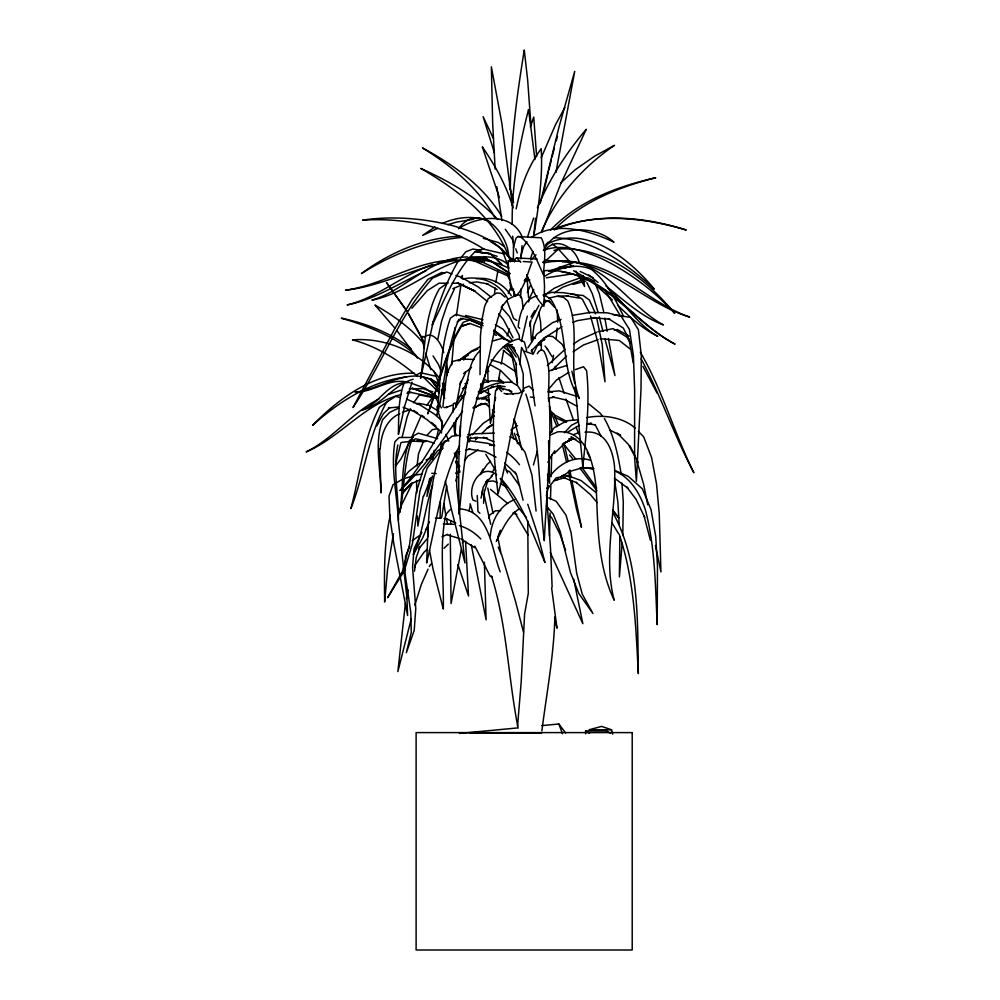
<?xml version="1.0" encoding="UTF-8"?>
<svg xmlns="http://www.w3.org/2000/svg" width="1000" height="1000" viewBox="0 0 1000 1000"><rect width="100%" height="100%" fill="white"/><g stroke="black" fill="none" stroke-linecap="round" stroke-linejoin="round"><path stroke-width="1.5" d="M523.188 389.55L523.25 373.988L517.825 355.562L510.938 345.887M548.725 401.087C547.712 384.625 551.912 366.525 543.975 351.262L541.725 349.738L538.825 351.4L537.3 353.725M541.3 350.075L541.362 342.35M619.825 536.9L619.4 576.912L622.15 543.225M510.337 189.575C510.513 142.725 516.8 96.163 524.275 50L527.7 80.55L530.938 125.113M622.775 535.575L623.3 502.312L621.938 483.075M460.25 436.175L460.425 425.55M440.1 518.375L440.4 501.962M551.675 455.012L551.125 476.7M441.1 449.575L441.25 442.05M427.7 525.5L427.85 536.838M554.862 616.862C553.913 655.188 546.675 693 541.862 730.95M549.5 536.038L550.075 512.987M550.475 499.513L550.875 486.025M450.275 534.237L451.075 603.525L461.375 549.025M450.625 523.787L450.725 520.8M451.712 364.862L454.875 327.775M519.763 364.613L521.562 347.488C532 364.938 531.625 386.362 535.075 405.875M535.575 218.225L533.663 235.925M441.438 433.025L442.1 420.75M442.85 406.938L446.788 373.512L452.625 361.45L461.95 359.113L474.025 359.462M483.562 503.263L484.15 492.713L488.175 479.462M520.95 258.9L521.225 254.3L523.65 246.65L526.938 241.688M456.637 451.525L456.712 485.95L464.975 562.938L450.962 507.512L445.375 481.1M521.1 258.038L522 245.625M520.462 297.688L521.263 288.663M556.213 338.3L557.137 328.088M517.55 726.112L521.2 681.888L524.6 613.975L528.312 593.3L527.762 521M494.487 293.975L495.15 288.05M417.025 466L418.512 453.825L423.6 440.938M446.737 485.812L441.725 517.137M405.412 603.413L397.875 671.587L411.287 618.65M414.5 571.2L416.175 557.812L420.05 546.587L418.787 548.737L426.975 538.925M453.575 425.737L453.963 422.688M456.1 405.925L460.175 384.588M531.912 341.825L534.012 325.45L541 307.475L546.35 300.825M456.362 315.763L461.05 284.275M380.25 448.8C381 434.825 385.913 419.637 399.825 413.688M429.613 478.562L426.9 496.425L432.525 475.925M432.562 459.212L434.212 450.275M495.85 282.238L497.837 271.137M423.2 496.3L417.85 526.175L417.512 515.95M461.987 278.425L462.463 275.5L461 277.975M498.488 380.763L499.975 371.675M495.087 400.55L495.625 397.5M496.95 389.888L497.738 385.312M552.2 362.625L553.513 355.2M533.888 235.375C538.538 206.775 542.913 177.775 541.2 148.725C527.962 166.337 520.487 187.475 516.163 208.9M501.238 364.113L503.675 350.65M397.837 445.012C392.6 469.812 398.837 495.2 398.387 520.262C396.95 494.162 390.6 467.837 394.9 441.763L399.137 437.525L413.025 437.413M528.612 301.913L529.188 298.875L533.812 289.488M490.288 536.6C491.175 521.175 499.562 505.175 514.637 499.65M462.463 543.112L463.025 540.175M406.287 598.862L408.038 589.775M481.675 494.95L483.175 487.3L487.375 479.913M436.613 438.338L438.425 429.387M481.05 498.162L482.725 489.812M485.588 372.962L493.488 335.325L497.887 318.412L502.65 305.788L507.875 299.35L516.938 294.875L519.888 295.138L521.9 298.5L523.2 308.863M521.425 341.5L527.312 316.087M437.812 339.325L441.562 321.275L447.25 304.425L454.375 289.075M400.988 442.6L395.45 464.688M555.938 172.338L574.725 71.325L559.2 126.213L540.275 203.162M494.3 405.125L490.387 423.45L488.275 388.363M485.275 374.487L481.238 392.962L480.625 383.812M546.45 495.438L548.025 488.288L556.075 477.938L567.35 475.462L581.038 480.538L596.375 492.812M402.15 437.1L407.188 416.75L410.238 408.963M393.438 533.763L387.575 569.175L384.65 602.05C384.288 573.05 383.787 543.6 390.337 515.163M460.712 381.438L460.037 384.425L465.25 373.325M543.15 194.213L548.362 171.85M433.413 321.05L420.575 378.35C425.588 348.375 423.738 315.763 439.438 288.725L447.875 282.762M507.062 335.975L509.538 328.925M468.988 510.825L470.45 504.963M548.7 170.362L551.325 160M552.075 157.025L554.325 148.138M430.412 458.237L431.463 454.113M529.6 325.975L531.1 320.125M527.587 236.812L533.625 218.012M455.8 481L456.962 476.613M457.738 473.688L459.3 467.837M556.287 140.825L557.463 136.45M533.425 464.963L537.475 450.75M514.338 262L515.312 258.575L516.9 257.962L537.075 259.037M414.812 605.1L421.438 584.163L428.05 569.188M439.65 451L441.062 446.587M488.688 517.987L489.575 515.2L495.425 510.825L500.75 510.613M398.438 514.663L401.65 504.787L412.55 482.688M432.7 484.825C424.913 507.713 423.25 532.362 413.312 554.612L422.788 537.675L429.325 521.775M530.525 258.788L532.913 251.462M530.375 127.025L533.737 117.062L536.65 156.75M414.462 567.537L415.45 564.612L423.888 552.35L427.062 549.438M440.675 448.237L442.1 444.075L444.65 441.213L447 441.138M541.7 232.188L560.487 184.488L586.25 129.325C566.163 152.875 549.237 179.25 537.4 207.887M411.975 382.2L404.625 406.3L398.4 434.363C398.8 416.987 397.987 398.688 404.412 382.262M541.25 157.738L555.475 124.763L564.837 107.613M520.212 261.35L508.338 260.637C508.05 272.488 509.85 285.637 515.825 296.112C525.15 287.162 527.163 273.562 532.1 262.062L523.188 261.525M541.487 231.5C556.663 196.412 583.062 166.788 614.513 145.312L594.575 156.213L575.138 169.788L560.562 183.038M455.85 404.825L468.237 379.675M423.612 496.375L430.962 477.475M458.888 319.325C445.662 349.55 445.438 383.413 437.163 415.062C440.5 382.713 439.688 349.212 450.387 318.175L455.887 314.375L467.775 317.65L482.975 323.387M457.038 417.938L455.863 420.737L455.125 433.45L456.312 434.375M527.325 292.5L530.112 285.975M411.538 437.812L421.138 415.775M409.787 546.312L405.588 556.15L405.062 573.55L410.775 612.2L411.262 632.463L406.362 652.7L414.212 630.425L415.775 608.5L412.55 567.312L414.038 548.875L421.775 532.4M508.263 293.4L511.012 287.013M468.888 441.287L470.75 437.163M409.613 442L400.825 459.113L395.462 466.175M496.3 541.45C502.362 529.7 507.725 516.312 519.338 508.825M482.938 469.125L480.275 474.625L487.137 464.462L490.55 461.35M533.138 354.125L537.225 345.85L540.938 341.087M543.888 250.338C555.7 224.525 594.738 224.75 614 242.188C589.1 230.4 555.788 220.6 531.1 237.55M444.7 273.375L441.8 272.45L427.987 279.288L411.925 299.725L395.025 328.275L353.013 407.525C381.337 365.487 398.65 316.3 432.587 278.087L446.613 272.013L451.962 273.95M459.6 445.712C441.087 482.125 436.175 523.625 426.613 562.962C428.537 522.65 428.212 480.487 444.188 442.738L451.975 436.188L460.55 435.2M531.812 318.775L538.913 305.3M376.75 426.087L383.35 413.7L389.875 407.575L388.413 407.925L398.9 407M458.537 260.65C446.613 280.663 439.05 302.863 432.212 325.025C444.775 299.662 454.9 271.812 475.275 251.475L482.8 248.925L503.15 253.7M413.512 402.812L419.462 394.963L435.4 398M463.75 360.037L466.025 356.05L471.312 351.138L480.225 346.8M501.587 307.013L503 304.587M460.875 399.963L465.812 392.075M492.438 471.938L495.487 467.113M462.688 324.4C445.062 351.475 439.988 384.363 427.612 413.875C439.487 383.425 445.138 349.988 463.212 322.325L470.275 319.862L483.113 325.75M427.137 435.112L432.275 429.688L436.763 428.875M527.825 347.912L536.888 334.15L552.55 322.675L561.075 319.413M426.788 405.387L432.638 397.113M530.825 260.025L536.013 254.85M462.638 410.962C443.762 439.025 424.812 467.35 399.95 490.562C426.337 461.463 442 424.975 465.062 393.55M429.25 566.462L430.95 564.113M546.788 488.363L548.488 486.012M464.475 460.825L467.912 456.163L478 449.925M547.362 480.075C556.1 465.812 572.962 454.513 590.075 460.188M549.788 433.525L554.3 427.612L567.038 420.737L578.413 419.738M442.212 448.512L427.2 468L419.925 491.062L412.45 543.638L404.2 571.013L387.587 597.7L402.413 571.388L409.588 544.438L416.138 492.7L423.137 469.975L437.688 450.712L443.162 448.088M404.738 476.337L408.663 471.525L417.463 464.562L422.362 461.887M460.375 258.425L465.887 251.737L472.837 249.062L481.025 250.325M548.325 389.538L556.6 379.938L568.787 372.388M465.637 371.6L463.8 373.7L471.5 367.475M411.912 308.238L427.312 290.613L439.012 283.188L447.863 283.212M545.438 245.162L548.112 242.113M401.737 494.4L411.35 483.663L420.45 479.7M450.337 509.513L445.838 514.325C439.275 545.425 443.988 577.537 443.3 609.062L433.088 569.275L429.45 550.075M564.412 432.75L571.45 425.275L578.3 421.8M472.35 434.75L483.212 423.325L494.387 416.075M480.175 350.637C468.363 361.287 468.713 378.8 464.575 393.075C457.788 433.075 458.387 473.837 459.188 514.263C463.675 467.863 467.388 420.35 484.637 376.575C490.55 360.7 500.875 343.363 518.4 338.938L524.438 342.1L526.638 350.425M487 481.475L492.337 475.925M531.175 351L543.387 338.65L562.087 326.637M475.387 439.988L477.5 437.875M481.737 433.65L487.025 428.363L493.35 424.237M403.812 491.1L411.35 483.663M551.775 370.538L566.587 356.075M554.25 453.562L565.825 442.262L573.112 438.6L568.763 439L575.9 439.087M444.025 548.288L448.338 544.1M550.562 230.062C578.2 200.938 617.362 186.412 655.738 177.725C618.7 187.075 581.287 201.938 554.263 229.838M404.9 490.075L412.525 482.812M547.275 365.588L564.725 349.688M459.4 360.662L463.537 356.725L471.312 351.838M543.837 262.625L558.275 249.112C605.163 245.837 646.3 279.188 674.675 313.35C653.5 290.275 628.013 271.075 599.65 257.725C582.25 250.475 561.912 243.175 543.362 250.463M545.125 250.138C556.838 235.35 575.925 248.4 579.425 263.163M491.188 475.975L493.275 474.162M542.975 262.438L545.337 260.438L556.525 261.05M542.987 262.337L545.337 260.438M518.025 236.55L520.438 236.812C532.463 245.987 537.112 261.65 543.5 274.8C543.913 262.725 547.15 248.938 541.25 237.812L518.025 236.55L516.025 238.1L513.513 247.262L513.3 261.2M425.475 529.663L427.938 527.837M387.725 401.262L379.35 407.337C363.363 438.938 359.938 474.787 350.863 508.638C364.637 473.8 368.312 435.312 386.55 402.225L395.588 396.375L399.862 397.45M412.188 540.688L419.075 535.812M543.962 295.525L554.338 288.2L566.975 282.6L579.587 278.05L583.538 279.95M467 437.125L471.575 433.913L494.338 433.1M524.212 280.75L527.9 278.175M511.087 429.988L517.513 425.588M554.325 292.887L562.525 287.312L587.9 277.825L594.1 281.125L599.325 293.6L603.787 312.262M555.887 480.45L558.312 478.85M560.75 477.238L569.275 471.613L582.5 467.725L593.275 468.625M573.075 351.812L583.438 344.988L598.1 339.625M539.987 342.537L544.925 339.312L542.875 340.262M573.737 343.775L580.188 339.55L596.587 332.35M547.1 244.088C586.388 223.438 630.45 259.9 654.3 289.125C626.663 263.587 592.6 238.55 553.562 237.688M492.188 424.875L487.188 428.062L492.35 424.787M457.975 360.875L468.5 355.012M478.3 392C487.8 384.85 500.213 381.463 512.038 382.337L517.7 385.8L521.812 392.175M457.175 321.863L462.975 318.325M482.6 398.237L490.087 394.275M474.925 407.525L481.825 403.488L480.025 404.338L487.1 403.725M567.888 431.987L579.312 425.325M434.95 226.975L422.638 235.387L437.825 228.312M473.825 408.1L479.2 405.15L486.1 403.462M426.05 459.888L432.887 457.375M544.9 276.163C558.5 267.775 576.275 262.538 591.538 269.5C606.812 281.55 615.375 299.513 623.688 316.65M452.062 405.2L446.337 407.5L447.113 407.337L444.075 407.562M544.087 338.013L547.962 335.925L552.825 336.55L562.188 344.338L564.637 349.288M410.062 441.75L415.575 438.812L426.175 441.025M412.025 439.062L409.513 440.387C400.938 463.275 403.387 488.387 399.875 512.263C404.862 487 403.638 460.262 413.212 436.075L418.325 433.162L437.675 438.688M479.625 393.663L493.575 386.337L490.95 387.638L499.925 385.5M480.962 398.825L483.55 397.463M462.587 388.612L466.15 386.75M562.212 444.225L573.112 438.6M416.163 374.975L420.75 372.75L435.125 376.062M524.163 390.712L518.65 393.387L506.587 394.087M378.925 398.988C351.838 412.6 333.438 438.6 306.15 451.912C340.562 437.275 364.087 403.888 401.275 394.5M425.9 270.95C399.775 282.6 375.588 299.438 347.088 304.938C378.263 297.525 402.537 274.587 432.625 264.525M399.45 407.738L389.85 412.25L382.775 419.487C373.925 443.038 380.688 468.537 380.988 492.9L379.712 448.638M565.825 442.262L573.587 438.638M441.938 536.862L447.537 534.288M549.788 435.275L557.7 431.838C588.2 429.663 594.163 467.1 596.325 490.037C597.863 527.325 597.888 565.812 614.212 600.262C602.663 556.025 616.8 511.15 614.513 466.5C612.85 449.712 605.413 429.738 585.013 432.25M472.612 351.275L477.8 349.062M555.725 228.388C597.337 212.5 644.362 217.55 686.25 230.012C644.237 216.762 596.325 211.9 554.888 229.575M452.788 288.7L463.525 284.225M442.287 223.388C457.175 216.887 474.988 214.925 490.1 221.788M573.013 322.325L577.1 320.712L595.15 317.688L593.3 317.65L610.087 319.337L608.387 318.637L623.325 328.075L629.462 340.462M549.05 370.913L566.888 365.487M513.675 289.088L511.1 290.038L509.963 282.638M575.363 369.625L583.488 366.725L586.587 370.637C590.15 402.65 586.025 434.95 582.825 466.838L575.188 387.275M402.525 412.325L411 409.338M528.162 278.412L525.262 279.425L525.938 279.513M548.525 271.325L574.7 262.2C619.35 265.538 649.1 303.375 689.65 317.038C640.225 302.413 599.913 251.012 544.15 262.875M388.525 394.4L400.55 390.262M469.675 323.537L462.3 326.037L469.925 323.462L481.85 327.912M437.887 405.513L436.875 406.863L437.65 410.188L442.925 426.325M553.913 250.5L558.275 249.112M458.988 396.75L464.862 394.938M543.062 294.95L551.725 292.35L563.038 292.663L575.3 294.488L582.425 299.325L589.55 313.163M447.85 224.675L456.55 222.087L473.713 219.237M525.188 281.075L529.637 279.788M543.513 302.262L548.987 300.675M464.975 383.688L467.55 382.95M529.475 279.725L524.987 281L529.562 280.325M413.125 379.225C393.562 384.75 382.275 405.087 362.287 409.95C379.288 404.288 387.25 381.838 407.325 382.7M554.163 480.7L564.925 477.675L564.225 477.875L576.638 482.675L576.075 482.312L590.413 494.575L597.125 502.625M492.512 341.05L502.312 338.312L511.225 341.488M550.363 271.112L560.75 268.238L573.4 266.3M561.675 475.838L564.562 475.062L568.7 476.725M614.388 330.312L617.388 329.525L629.113 336.138M573.088 284.375L585.887 281.05M537.175 295.963C523.387 298.738 519.4 314.988 518.2 327.038L519.738 328.263M455.525 452.725L459.85 451.637M465.613 450.188L469.938 449.1L468.875 449.062L485.337 451.637L496.012 457.15M549.113 298.1L556.962 296.2L563.475 297.337L567.762 300.95C581.538 331.763 566.613 367.175 579.4 398.525C559.163 368.862 569.725 329.663 551.163 299.713L546.487 296.325L543.9 295.887M483.387 382.738L491.675 380.75L499.387 381.15L503.038 383.038M438.225 262.6L456.637 258.788M503.963 346.987L506.825 346.3M476.275 399.075L480.412 398.1L485.725 399.012L489.075 401.825M455.562 473.125L460.087 472.088M456.087 261.325L458.95 260.663M543.475 295.613L545.95 295.05M554.087 261.475C601.85 254.725 626.613 305.287 663.462 324.925C641.375 316.788 624.175 300.25 605.938 286.012M486.388 400.438L489.137 399.812M597.95 331.75L613.062 328.638L626.575 336.863L630.862 343.338M481.975 398.938L487.388 397.837M406.9 393.212L411.188 392.375M409.2 388.725L422.925 388.638L432.887 391.887M572.475 315.35L590.062 312.45L607.525 312.85L621.237 316.35L629.462 329.513L633.425 355.725L634.612 389.5L634.6 457.825L636.388 481.425L641.012 389.175L641.3 355.5L638.4 329.725L630.75 317.438L612.775 314.587M517.3 443.55L520.3 443.062M587.188 424.038L591.525 423.363L587.812 423.587L594.875 424.9M546.3 277.812L572.175 273.925C614.15 285.087 637.95 324.9 675.113 344.162C631.15 321.388 600.05 267.663 545.1 270.6M505.1 345.712L512.312 344.637L509.538 344.913M421.838 474.113L414.75 475.15L402.325 479.338L393.038 484.675L389.025 496.15L389.837 517.112L393.787 543.538L407.6 615.513L406.938 597.463L398.288 520.65M548.237 398.15L554.312 397.3L552.45 396.925L565 399.775L577.175 406.3M467.738 438.825L477.762 437.425M489.938 445.062L494.25 444.475M462.375 237.375C426.375 240.675 391.812 254.325 361.425 273.575C389.95 252.338 424.525 237.438 460.363 236.188M469.275 282.787L476.838 281.925L488 283.962L486.6 283.6L497.113 289.438M485.913 481.725L493.088 480.913L497.45 482.587M466.262 259.675L472.15 259.012M476.3 278.75C490.213 276.475 503.85 284.025 511.275 295.675M416.275 403.7L419.1 403.387L429.038 405.4L438.975 411.425M586.525 417.625C602.962 414.425 622.35 416.912 635.212 428.062M406.75 376.9C370.938 381.163 338.85 401.587 312.562 425.35C339.225 398.1 374.637 372 414.438 373.225M467.65 256.938C430.275 257.15 405.788 290.125 371.9 300.138C403.45 294.012 427.85 270.963 458.013 261.212C473.675 257.175 492.987 252.887 506.925 263.575M462.463 279.05C479.95 275.062 499.5 282.65 507.788 298.95M401.887 442.325L413.925 441.112M459.438 733.462L516.925 727.987M541.775 725.625L558.875 723.988L565.588 732.9M547.9 391.9L559.225 390.85L574.587 395.688M559.05 267.2L566.3 267.738M435.387 518.15L441.238 518.275M508.675 268.113C454.725 241.137 399.363 284.7 345.575 290.175C383.888 284.925 417.137 259.562 456.675 260.087M461.175 259.938L465.662 259.788M558.013 296.038L568.088 295.963L566.512 295.925L579.038 298.05M550.163 271.25L554.738 271.238M611.538 729.788L589.087 729.788L601.613 726.4L611.538 729.788L612.725 734.225M585.575 733.85L585.575 730.95L606.525 730.95L610.487 733.25M469.663 733.125L541.475 733.125M452.287 283.225L458.2 283.238L475.112 291.212L457.362 282.825L474.275 290.85L487.587 301.6M526.525 279.462L527.5 279.462M562.463 261.95L574.7 262.2M480.863 218.725L483.913 218.787M467.825 434.588L470.95 434.688M417.25 440.5L420.163 440.575M443.325 524.012L453.738 524.312M413.275 441.188L424.875 441.712M481.037 258.975L484.012 259.125M468.462 257.7L480.7 258.337L489.025 260.675M474.675 437.488L487.362 438.225L484.65 437.587M537.688 344.75L540.763 344.925M431.825 473.275L436.188 473.587M581.312 467.675L593.612 468.663M582.5 467.725L593.737 468.675M470.412 256.65L482.212 257.738L489.012 260.113M525.325 279.163L526.275 279.25M467.075 259.925L484.087 262.275M600.237 338.688L619.338 340.487L630.375 349.175M570.662 294.175L583.15 295.512L589.438 300.05L595.55 313.8M443.988 518.575L446.737 518.862L455.775 523.088M475.262 251.762L489.162 253.487L477.262 251.988L486.9 253.137L497.125 256.3M439.775 386.413C414.738 361.325 382.663 389.3 355.075 392.225C373.938 392.475 390.312 376.438 409.963 382.837M483.275 238.3L498.263 242.475L504.35 246.525M497.6 385.637L505.138 386.675M530.375 396.987L533.888 397.463M460.363 508.938C489.925 511.275 491.737 550.438 500.2 571.838M469.6 440.775L487.612 443.338A61.363 60.5 -63.2 0 1 494.712 445.737M538.425 343.062L541.188 343.462M460.325 318.337L468.775 319.775M424.05 377.6L430.662 378.913L436.662 382.4M560.75 271.525L572.175 273.925M531.3 353.575L524.7 351.163M407.975 391.812L437.688 398.025M465.412 315.462L483.025 319.762M475.975 501.175L472.987 500.087C467.088 485.812 481.325 462.587 496.65 474.825M411.262 383.188L425.55 388.45L436.213 396.4M492.262 576.888L490.25 576.35L474.825 546.112M504.075 393.363L507.038 394.175M497.388 386.825L511.788 391.35M491.112 359.925L503.612 363.675L515.125 371.3M447.225 534.775L459.725 538.638M425.775 440.525L434.2 443.162M548.312 390.938L552.463 392.312M489.625 444.75L491.85 445.513M437.7 397.15L412.088 388.212L436.413 396.912M455.962 275.4L461.312 277.35L478.225 286.938L491.425 297.35M544.375 299.9L550.75 302.25M580.125 271.438L593.125 277.675M563.062 266.562L565.675 267.55M512.95 512.962L516.888 514.462M403.113 407.3L413.825 411.4L427.475 419.938L440.163 431.012M500.363 483.7L507.062 487.312M470.938 320.588L481.938 325.15M483.3 437.275L493.837 441.75M568.787 264.363L574.012 266.588M554.275 417.188L566.225 422.362M614.7 470.412L628.288 476.375L642.325 488.812L651.062 509.7L655.713 536.4L657.475 566.225L657.2 624.712C655.35 586.275 655.238 547.312 645.375 509.837C640.113 493.9 631.087 478.125 615.112 471.075M506.275 470.25L509.7 471.75L519.637 485.863M407 399.25L420.588 405.3L434.625 414.25L441 420.025M468.338 258.25L508.938 276.413M548.675 497.887L556.163 501.287L566.038 515.188L571.087 532.663L576.7 573.375L582.25 594.138L592.95 613.513L578.875 593.625L570.487 572.6L560.275 531.725L553.237 514.175L546.35 505.962M506.788 344.45L514.212 347.837M509.938 436.737L515.375 439.225L525.05 452.212L532 475.262L536.087 511.05M516.825 320.4L513.587 318.438L507.1 301.087M477.2 259.613L509.312 274.962M609.612 430.025L620.625 435.387L618.3 433.825M573.288 438.075L570.938 436.912L580.138 442.9M493.975 331.012L497.962 333.025L508.462 341.325M483.787 390.838L489.738 394.387M566.725 421.438L552.7 413.9M493.663 331.375L504.738 339.425M493.675 333.988L496.3 335.387M573.562 270.738L586.85 278.325M490.025 364.525L500.588 370.45L512.188 382.225M483.875 378.95L488.988 381.812M585.575 730.95L589.538 733.25M495.375 324.712L503.025 329.225L512.375 340.375M484.6 260.712L480.7 258.337L484.675 260.8M533.1 337.038L535.375 338.425M413.612 410.513L417.587 412.938M421.55 415.363L424.2 416.975M486.438 370.012L488.837 371.488M461.112 539.062L474.675 547.688M490.275 241.388L499.288 247.125L505.312 254.013M509.787 273.225L490.775 260.963L510 273.825M476.987 397.45L479.338 399.025M411.025 348.725C390.763 332.875 366.337 323.363 341.3 318.175C368.175 325.988 395.25 336.65 416.25 355.637M484.275 249.312C448.575 226.537 404.65 217.512 362.638 220.113C392.475 215.787 423.062 218.263 452.25 225.538C474.4 232.037 499.038 240.725 511.962 261.163M483.988 256.75L490.312 261.163M479.925 513.212L477.987 511.538L477.25 495.525M503.1 346.887L510.062 351.875M506.987 255.375L514.087 260.487M594.113 283.575L612.487 300.05M490.487 489.312L507.688 503.462M614.3 478.062L627.888 488.225L626.737 486.975L636.15 499.425L644.725 517.463M498.5 378.175L504.012 382.85M552.312 244.037L557.038 247.688M503.275 350.238L512.125 357.463M588.763 275L598.038 282.475M588.962 404.025L600.188 413.237L602.712 416.425M550.612 411.2L553.987 413.988L558.538 425.438M431.4 422.362L435.962 426.138M516.9 257.962L520.775 262.25M497.688 385.337L503.175 389.9M484.9 403.288L489.175 406.875M516.712 434.288L519.038 436.25M504.95 297.075L500.725 293.363L496.538 293.025L488.275 298.65L484.712 305.963L482.113 318.962L480.45 335.913L480.012 374.663M417 376.012C398.237 359.95 376.575 346.112 352.475 339.875C385.175 337.325 420.062 351.737 439.588 378.45M490.025 253.3L495.425 258.3M504.65 463.062L515.675 473.55M497.837 219.55C476.613 196.675 448.963 181.15 420.788 168.438C456.688 189.137 492.887 215.987 508.512 255.825M501.637 264.125L495.163 257.825L501.625 264.45M617.775 305.238C629.825 317.137 642.463 328.775 657.8 336.337C637.463 324.613 625.15 303.775 608.05 288.288M492.4 409.9L494.562 412.038M423.3 377L439.462 393M558.025 248.675L568.8 260.613M457.25 451.662L459.288 453.713M617.15 433.038L628.263 444.25L638.375 462.612M533.138 390.163L529.15 386.125L524.075 388.137C510.575 421.95 508.013 458.925 498.038 493.812C493.812 459.688 491.312 424.888 495.637 390.65L498.137 387.562L501.637 391.538M493.913 330.012L498.888 335.125M455.887 462.225L459.825 466.35M638.387 431.375L643.688 436.887L651.6 457.537L656.55 484.038L659.25 513.713L660.938 571.912L655.387 545.425M434.125 394L437.212 397.287M508.338 260.637L509.15 261.525M548.362 300.45L554.637 307.375M549.862 515.688L551.812 517.875L559.875 534.05L565.55 550.237M501.2 307.162L509.425 316.462L519.113 335.163L519.487 338.1M509.137 389.925L513.025 394.387M423.312 343.062C410.037 327.212 392.8 315.2 374.95 305.038L395.025 328.263M612.825 510.938L618.85 517.962L612.638 509.888M501.163 478.862C522.45 502.612 532.55 533.763 544.975 562.537L537.6 534.225L527.775 504.263M498.612 313.812L503.4 319.513L513.05 337.775M439.212 389.775L430.525 379.4L439.475 391.225M569.6 454.963L572.575 458.562M526.475 517.6L518.975 508.325L500.188 478.338M563.475 443.8L575.625 458.875M396.95 330.675L417.45 358.038M604.4 418.55C614 435.4 618.112 455.087 621.15 474.137M432.475 381.225L430.662 378.913L432.438 381.438M579.913 468.075L596.888 490.688M545.037 346L547.587 349.4M604.7 289.675L620.4 315.863M581.788 467.362L596.75 488.1M513.75 420.462L516.263 424M505.288 229.225L512.3 239.288L514.288 244.75M507.812 344.675L516.237 357.05M512.863 347.025L515.3 350.613M406.637 310.863L386.525 282.625L406.85 310.812M485.788 454.35L495.788 470.7M640.275 352.15C662.575 390.188 674.262 433.338 693.85 472.75C674.25 435.75 660.888 395.825 641.15 358.875M514.438 511.925L528.05 535M433.325 393.612L441.375 407.938M433.038 355.925L438.462 364.525L441.287 371.75M547.337 349.087L551.987 356.538M575.938 271.062L584.6 286.55L583.013 275.6M612.163 523.125L618.375 533.413M517.575 383.038L512.225 357.3L506.438 345.487M408.363 313.35L422.175 338.75M408.225 313.525L423.537 341.3M443.387 382.35L445.462 385.85M495.112 217.95C478.45 188.125 451.25 165.6 422.488 147.925C453.237 164.613 483.488 185.825 501.7 216.375M442.413 383.612L445.238 390.363M642.875 366.3L657.1 393.15M595.037 424.487L601.05 436.163M612.562 511.95C639.538 560.875 637.463 619.338 638.325 673.612C635.837 626.812 634.288 578.987 619.188 534.188M550.262 552.45L582.837 623.688L573.737 579.237M629.925 445.775L635.288 456.413M454.325 453.2L456.912 458.363L456.375 451.463M522.55 237.875C512.737 211.462 477.6 215.75 458.488 228.75C479.087 200.662 508.837 233.162 508.75 257.887M586.85 282.6L592.312 293.688L598.125 312.438M515.112 472.013L517.038 476.087L523.1 500.175M525.85 394.012C541.275 440.975 538.538 492.038 544.288 540.7C546.525 493.488 551.663 446 549.212 398.762M587.163 452.075L589.75 457.612M507.088 274.2L509.513 279.675M511.225 352.7L516.525 364.738M455.538 461.4L459.738 471.112M448.775 441.15L445.975 434.338M456.488 460.688L459.338 467.488M498.237 547.087L501.2 554.263L497.675 536.562M526.737 274.662C531.55 285.6 534.812 298 543.938 306.262L544.538 286.65L543.638 270.475M550.825 411.562L556.975 426.662M493.413 138.475L483.137 116.713L494.438 152.85M504.75 466.163L507.55 473.1M434.1 371.325L439.663 385.55M441.337 389.812L444.675 398.35M573.525 420.25L566.013 399.087M576.125 427.163L578.725 434.075M501.725 248.925L508.725 267.8M558.875 723.988L562.487 733.75M515.763 248.85L517.25 252.95M514.375 433.2L517.737 443.2M590.513 315.975L598.337 344.038L605.025 381.775L602.238 344.65L596.712 318.025M514.125 418.663L521.9 449.688M564.1 393.3L558.925 377.612M443.7 352.625C441.688 344.588 433.75 329.738 423.888 337.2L422.9 336.337L421.975 337.125L424.263 348.475M442.5 387.262L444.425 393.125M555.212 366.337L556.138 369.162M430.8 369.688L425.65 353.325M513.112 207.862C506.562 185.9 495.3 165.625 482.3 146.862L499.412 197.638M470.087 503.725L472.775 512.125M501.613 554.575L515.312 600.65L523.475 632.112M457.938 564.612L468.537 596L465.562 541.35M636.8 460.662L643.538 484L647.775 504.787M442.438 388.4L444.462 395.513M511.512 430.462L513.925 439.062M491.5 575.95C507.1 625.625 508.05 677.425 518.138 728.2M562.612 445.85L566.6 462.212M644.05 515.925L650.362 540.188M599.25 316.825L603 331.45M483.825 493.762L490.7 524.325M604.862 338.787L614.925 375.575L608.45 338.55M510.7 261.575L509.637 257.2L510.588 261.613M563.913 442.987L568.088 460.85M571.85 371.138L574.675 382.837M509.363 184.75L513.625 202.512M547.537 474.325L549.637 483.25L548.575 440.775M549.487 406.125L551 412.6L551.9 432.137M554.587 617.725L556.987 628.188L551.625 588.038M487.8 488.088L493.05 513.538M568.45 470.938L576.512 509.125L581.487 527.312L571.825 480.525M445.788 515.45L443.888 503.663M446.375 518.3L447.55 524.012M471.287 544.875L486.1 619.825L484.375 562.238M538.7 312.425L540.525 321.6L541.087 331.85M574.375 387.525L576.125 396.625M501.938 220.525L496.825 186.8M569.812 469.925L571.25 477.5M604.837 318.1L607.2 331.213M628.95 338.825L633.25 362.95M446.488 363.438L447.837 372.15M614.513 479.812L617.875 502.013L619.225 524.75M513.625 247.975L512.712 236.15M456.087 406.962L455.262 402.938L453.4 403.537L452.837 412.3M512.513 206.038L501.825 123.125L491.362 66.85L492.663 123.062L495.138 169.062M468.8 439.2L469.1 442.025M453.725 423.75L454.888 435.363M546.538 495.688L550.55 549.012L552.137 587.112M527.238 280.3L528.55 297.562M532.038 349.538L532.362 353.925M534.95 159.537L528.538 109.513C518.925 146.988 511.662 185.45 512.2 224.275M530.15 321.488L531.413 340.775M515.962 363.312L517.325 384.963M447.713 372.45L447.525 369.375L447.575 372.475M446.375 365.025L446.9 375.775M557.2 310.05L557.675 322.262M487.713 366.912L488.025 382.425M513.812 291.212L513.913 295.837M416.575 480.4L416.763 492.837M531.025 316.9A40.912 24.863 -75.4 0 1 534.837 310.575M547.825 462.4A61.2 38.837 -78.5 0 1 554.825 450.763M573.438 434.7A61.2 38.837 -78.5 0 1 579.212 432.663M506.538 452.238A61.363 60.5 -63.2 0 1 519.487 464.688M472.887 407.887A32.862 25.05 -69.7 0 1 475.012 406.075M497.212 540.25A49.175 38.975 -72 0 1 500.3 530.25M459.45 525.612A49 43.675 65.9 0 1 480.812 538.987M632.212 732.6L416.112 732.6L416.112 950L632.212 950L632.212 732.6"/></g></svg>
